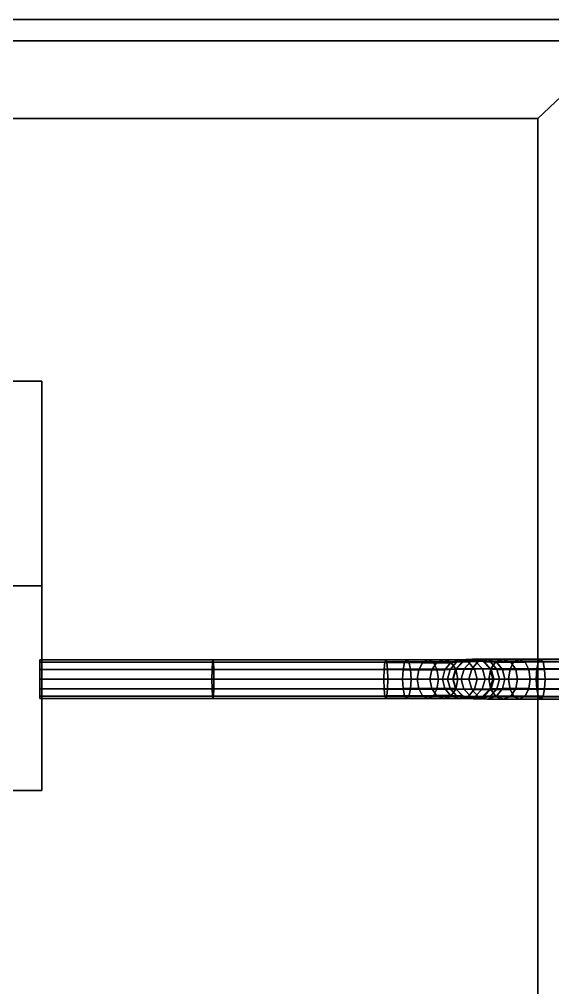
# Model space of a CAD drawing. Extents: x -9.3 to 15.5, y -7 to 5.4.
# Drawn here: x 3.874 to 5.247, y 2.561 to 5.056 of the extents above; entities that cross this region are included whole.
import ezdxf

# ---------------------------------------------------------------- set-up
doc = ezdxf.new("R2010")
doc.units = 0

msp = doc.modelspace()

# ---------------------------------------------------------------- linework, layer by layer
for points in [[(-8.3912, 4.8, 11), (5.2088, 4.8, 11), (5.4796, 5.0556, 11), (-8.6621, 5.0556, 11)], [(5.4796, 5.0556, 11), (5.4788, 5.055, 11), (-8.6612, 5.055, 11), (-8.6621, 5.0556, 11)], [(5.4788, 5.055, 10.8), (5.4088, 5, 10.8), (-8.5915, 5.0002, 10.8), (-8.6612, 5.055, 10.8)], [(5.4788, 5.055, 11), (5.4788, 5.055, 10.8), (-8.6612, 5.055, 10.8), (-8.6612, 5.055, 11)], [(5.2088, 4.8, 11), (5.2088, -5.8, 11), (5.4796, -6.0556, 11), (5.4796, 5.0556, 11)], [(5.4088, 5, 10.8), (5.4088, 5, 5.5), (-8.5912, 5, 5.5), (-8.5915, 5.0002, 10.8)], [(5.4088, 5, 5.5), (5.4088, 5, 1.1), (-8.5912, 5, 1.1), (-8.5912, 5, 5.5)], [(5.4088, 5, 1.1), (5.4088, 5), (-8.5912, 5), (-8.5912, 5, 1.1)], [(5.2088, -5.8, 10.2), (5.2088, 4.8, 10.2), (-8.3912, 4.8, 10.2), (-8.3912, -5.8, 10.2)], [(5.2088, 4.8, 11), (-8.3912, 4.8, 11), (-8.3912, 4.8, 10.2), (5.2088, 4.8, 10.2)], [(5.2088, 4.8, 10.2), (5.2088, -5.8, 10.2), (5.2088, -5.8, 11), (5.2088, 4.8, 11)], [(3.4545, 3.5963, 10.7399), (3.9316, 3.5963, 10.7399), (3.9316, 4.1238, 10.7399), (3.4545, 4.1238, 10.7399)], [(3.4545, 4.1238, 10.4709), (3.4545, 4.1238, 10.7399), (3.9316, 4.1238, 10.7399), (3.9316, 4.1238, 10.4709)], [(3.4545, 4.1238, 10.4709), (3.9316, 4.1238, 10.4709), (3.9316, 4.1238, 10.2018), (3.4545, 4.1238, 10.2018)], [(3.9316, 3.5963, 10.4709), (3.9316, 4.1238, 10.4709), (3.9316, 4.1238, 10.7399), (3.9316, 3.5963, 10.7399)], [(3.9316, 3.5963, 10.4709), (3.9316, 3.5963, 10.2018), (3.9316, 4.1238, 10.2018), (3.9316, 4.1238, 10.4709)], [(3.4545, 3.5963, 10.7399), (3.4545, 3.0689, 10.7399), (3.9316, 3.0689, 10.7399), (3.9316, 3.5963, 10.7399)], [(3.9316, 3.5963, 10.4709), (3.9316, 3.5963, 10.7399), (3.9316, 3.0689, 10.7399), (3.9316, 3.0689, 10.4709)], [(3.9316, 3.5963, 10.4709), (3.9316, 3.0689, 10.4709), (3.9316, 3.0689, 10.2018), (3.9316, 3.5963, 10.2018)], [(4.3723, 3.4058, 10.3161), (4.371, 3.3998, 10.2907), (3.9269, 3.3995, 10.2902), (3.9269, 3.4057, 10.3154)], [(4.3723, 3.4058, 10.3161), (3.9269, 3.4057, 10.3154), (3.9269, 3.3995, 10.3406), (4.3735, 3.3993, 10.3412)], [(4.3702, 3.381, 10.2724), (3.9269, 3.3808, 10.2722), (3.9269, 3.3995, 10.2902), (4.371, 3.3998, 10.2907)], [(4.3745, 3.3806, 10.359), (4.3735, 3.3993, 10.3412), (3.9269, 3.3995, 10.3406), (3.9269, 3.3808, 10.3586)], [(4.3702, 3.381, 10.2724), (4.371, 3.3998, 10.2907), (4.8151, 3.4001, 10.2913), (4.8134, 3.3812, 10.2727)], [(4.3723, 3.4058, 10.3161), (4.8176, 3.4058, 10.3167), (4.8151, 3.4001, 10.2913), (4.371, 3.3998, 10.2907)], [(4.3723, 3.4058, 10.3161), (4.3735, 3.3993, 10.3412), (4.8202, 3.3991, 10.3418), (4.8176, 3.4058, 10.3167)], [(4.3745, 3.3806, 10.359), (4.822, 3.3804, 10.3594), (4.8202, 3.3991, 10.3418), (4.3735, 3.3993, 10.3412)], [(4.8812, 3.3815, 10.2885), (4.8134, 3.3812, 10.2727), (4.8151, 3.4001, 10.2913), (4.877, 3.4004, 10.306)], [(4.8714, 3.4058, 10.3297), (4.877, 3.4004, 10.306), (4.8151, 3.4001, 10.2913), (4.8176, 3.4058, 10.3167)], [(4.8714, 3.4058, 10.3297), (4.8176, 3.4058, 10.3167), (4.8202, 3.3991, 10.3418), (4.8659, 3.3987, 10.3527)], [(4.8621, 3.3801, 10.3685), (4.8659, 3.3987, 10.3527), (4.8202, 3.3991, 10.3418), (4.822, 3.3804, 10.3594)], [(4.8621, 3.3801, 10.3685), (4.9022, 3.3798, 10.3775), (4.9117, 3.3983, 10.3636), (4.8659, 3.3987, 10.3527)], [(4.8714, 3.4058, 10.3297), (4.8659, 3.3987, 10.3527), (4.9117, 3.3983, 10.3636), (4.9253, 3.4057, 10.3426)], [(4.8714, 3.4058, 10.3297), (4.9253, 3.4057, 10.3426), (4.939, 3.4007, 10.3207), (4.877, 3.4004, 10.306)], [(4.8812, 3.3815, 10.2885), (4.877, 3.4004, 10.306), (4.939, 3.4007, 10.3207), (4.9491, 3.3817, 10.3043)], [(4.9357, 3.3798, 10.4068), (4.948, 3.3983, 10.3963), (4.9117, 3.3983, 10.3636), (4.9022, 3.3798, 10.3775)], [(4.9659, 3.4057, 10.38), (4.9253, 3.4057, 10.3426), (4.9117, 3.3983, 10.3636), (4.948, 3.3983, 10.3963)], [(4.9659, 3.4057, 10.38), (4.9841, 3.4007, 10.363), (4.939, 3.4007, 10.3207), (4.9253, 3.4057, 10.3426)], [(4.9357, 3.3798, 10.4068), (4.9692, 3.3798, 10.4362), (4.9843, 3.3983, 10.4289), (4.948, 3.3983, 10.3963)], [(4.9976, 3.3818, 10.3501), (4.9491, 3.3817, 10.3043), (4.939, 3.4007, 10.3207), (4.9841, 3.4007, 10.363)], [(4.9659, 3.4057, 10.38), (4.948, 3.3983, 10.3963), (4.9843, 3.3983, 10.4289), (5.0065, 3.4057, 10.4174)], [(4.9659, 3.4057, 10.38), (5.0065, 3.4057, 10.4174), (5.0292, 3.4008, 10.4052), (4.9841, 3.4007, 10.363)], [(4.983, 3.3806, 10.4762), (4.9995, 3.3993, 10.4741), (4.9843, 3.3983, 10.4289), (4.9692, 3.3798, 10.4362)], [(4.983, 3.3806, 10.4762), (4.9967, 3.3813, 10.5163), (5.0148, 3.4004, 10.5193), (4.9995, 3.3993, 10.4741)], [(4.9976, 3.3818, 10.3501), (4.9841, 3.4007, 10.363), (5.0292, 3.4008, 10.4052), (5.0461, 3.3818, 10.3959)], [(5.0236, 3.4066, 10.4702), (5.0065, 3.4057, 10.4174), (4.9843, 3.3983, 10.4289), (4.9995, 3.3993, 10.4741)], [(4.9977, 3.3818, 10.6903), (5.0164, 3.4011, 10.6929), (5.0148, 3.4004, 10.5193), (4.9967, 3.3813, 10.5163)], [(4.9977, 3.3818, 10.6903), (4.9987, 3.3824, 10.8642), (5.0181, 3.4018, 10.8664), (5.0164, 3.4011, 10.6929)], [(5.0188, 3.3826, 10.9315), (5.0371, 3.402, 10.9279), (5.0181, 3.4018, 10.8664), (4.9987, 3.3824, 10.8642)], [(5.0236, 3.4066, 10.4702), (4.9995, 3.3993, 10.4741), (5.0148, 3.4004, 10.5193), (5.0407, 3.4075, 10.523)], [(5.0236, 3.4066, 10.4702), (5.0481, 3.4013, 10.4657), (5.0292, 3.4008, 10.4052), (5.0065, 3.4057, 10.4174)], [(5.0427, 3.4075, 10.6965), (5.0407, 3.4075, 10.523), (5.0148, 3.4004, 10.5193), (5.0164, 3.4011, 10.6929)], [(5.0427, 3.4075, 10.6965), (5.0164, 3.4011, 10.6929), (5.0181, 3.4018, 10.8664), (5.0446, 3.4075, 10.8699)], [(5.0621, 3.4075, 10.9234), (5.0446, 3.4075, 10.8699), (5.0181, 3.4018, 10.8664), (5.0371, 3.402, 10.9279)], [(5.0188, 3.3826, 10.9315), (5.0388, 3.3828, 10.9988), (5.0561, 3.4023, 10.9894), (5.0371, 3.402, 10.9279)], [(5.0236, 3.4066, 10.4702), (5.0407, 3.4075, 10.523), (5.067, 3.4018, 10.5263), (5.0481, 3.4013, 10.4657)], [(5.066, 3.3821, 10.4621), (5.0461, 3.3818, 10.3959), (5.0292, 3.4008, 10.4052), (5.0481, 3.4013, 10.4657)], [(5.0621, 3.4075, 10.9234), (5.0371, 3.402, 10.9279), (5.0561, 3.4023, 10.9894), (5.0796, 3.4075, 10.9769)], [(5.0882, 3.3828, 11.0453), (5.102, 3.4023, 11.0322), (5.0561, 3.4023, 10.9894), (5.0388, 3.3828, 10.9988)], [(5.0427, 3.4075, 10.6965), (5.0688, 3.4011, 10.7), (5.067, 3.4018, 10.5263), (5.0407, 3.4075, 10.523)], [(5.0427, 3.4075, 10.6965), (5.0446, 3.4075, 10.8699), (5.0707, 3.4004, 10.8737), (5.0688, 3.4011, 10.7)], [(5.0621, 3.4075, 10.9234), (5.0866, 3.4001, 10.9194), (5.0707, 3.4004, 10.8737), (5.0446, 3.4075, 10.8699)], [(5.066, 3.3821, 10.4621), (5.0481, 3.4013, 10.4657), (5.067, 3.4018, 10.5263), (5.0858, 3.3823, 10.5284)], [(5.1208, 3.4075, 11.0147), (5.0796, 3.4075, 10.9769), (5.0561, 3.4023, 10.9894), (5.102, 3.4023, 11.0322)], [(5.0621, 3.4075, 10.9234), (5.0796, 3.4075, 10.9769), (5.1025, 3.3999, 10.9651), (5.0866, 3.4001, 10.9194)], [(5.0873, 3.3818, 10.7026), (5.0858, 3.3823, 10.5284), (5.067, 3.4018, 10.5263), (5.0688, 3.4011, 10.7)], [(5.0873, 3.3818, 10.7026), (5.0688, 3.4011, 10.7), (5.0707, 3.4004, 10.8737), (5.0888, 3.3813, 10.8768)], [(5.1034, 3.3811, 10.9172), (5.0888, 3.3813, 10.8768), (5.0707, 3.4004, 10.8737), (5.0866, 3.4001, 10.9194)], [(5.1208, 3.4075, 11.0147), (5.1392, 3.3999, 10.998), (5.1025, 3.3999, 10.9651), (5.0796, 3.4075, 10.9769)], [(5.1034, 3.3811, 10.9172), (5.0866, 3.4001, 10.9194), (5.1025, 3.3999, 10.9651), (5.1181, 3.3808, 10.9576)], [(5.0882, 3.3828, 11.0453), (5.1375, 3.3828, 11.0918), (5.1478, 3.4023, 11.0749), (5.102, 3.4023, 11.0322)], [(5.1208, 3.4075, 11.0147), (5.102, 3.4023, 11.0322), (5.1478, 3.4023, 11.0749), (5.162, 3.4075, 11.0524)], [(5.1519, 3.3808, 10.987), (5.1181, 3.3808, 10.9576), (5.1025, 3.3999, 10.9651), (5.1392, 3.3999, 10.998)], [(5.1208, 3.4075, 11.0147), (5.162, 3.4075, 11.0524), (5.1759, 3.3999, 11.0308), (5.1392, 3.3999, 10.998)], [(5.2065, 3.3825, 11.1079), (5.2108, 3.402, 11.0899), (5.1478, 3.4023, 11.0749), (5.1375, 3.3828, 11.0918)], [(5.1519, 3.3808, 10.987), (5.1392, 3.3999, 10.998), (5.1759, 3.3999, 11.0308), (5.1856, 3.3808, 11.0164)], [(5.2166, 3.4075, 11.0656), (5.162, 3.4075, 11.0524), (5.1478, 3.4023, 11.0749), (5.2108, 3.402, 11.0899)], [(5.2166, 3.4075, 11.0656), (5.2223, 3.4003, 11.0418), (5.1759, 3.3999, 11.0308), (5.162, 3.4075, 11.0524)], [(5.2263, 3.3811, 11.0256), (5.1856, 3.3808, 11.0164), (5.1759, 3.3999, 11.0308), (5.2223, 3.4003, 11.0418)], [(5.2065, 3.3825, 11.1079), (5.2755, 3.3822, 11.124), (5.2738, 3.4016, 11.1048), (5.2108, 3.402, 11.0899)], [(5.2166, 3.4075, 11.0656), (5.2108, 3.402, 11.0899), (5.2738, 3.4016, 11.1048), (5.2713, 3.4076, 11.0787)], [(5.2166, 3.4075, 11.0656), (5.2713, 3.4076, 11.0787), (5.2687, 3.4006, 11.0529), (5.2223, 3.4003, 11.0418)], [(5.2263, 3.3811, 11.0256), (5.2223, 3.4003, 11.0418), (5.2687, 3.4006, 11.0529), (5.2669, 3.3814, 11.0347)], [(4.3702, 3.381, 10.2724), (4.3698, 3.3558, 10.265), (3.9269, 3.3558, 10.265), (3.9269, 3.3808, 10.2722)], [(4.3745, 3.3806, 10.359), (3.9269, 3.3808, 10.3586), (3.9269, 3.3558, 10.3658), (4.3748, 3.3558, 10.3661)], [(4.3702, 3.381, 10.2724), (4.8134, 3.3812, 10.2727), (4.8127, 3.3558, 10.2651), (4.3698, 3.3558, 10.265)], [(4.3745, 3.3806, 10.359), (4.3748, 3.3558, 10.3661), (4.8227, 3.3558, 10.3663), (4.822, 3.3804, 10.3594)], [(4.8812, 3.3815, 10.2885), (4.8829, 3.3558, 10.2813), (4.8127, 3.3558, 10.2651), (4.8134, 3.3812, 10.2727)], [(4.8621, 3.3801, 10.3685), (4.822, 3.3804, 10.3594), (4.8227, 3.3558, 10.3663), (4.8606, 3.3558, 10.3745)], [(4.8621, 3.3801, 10.3685), (4.8606, 3.3558, 10.3745), (4.8985, 3.3558, 10.3827), (4.9022, 3.3798, 10.3775)], [(4.8812, 3.3815, 10.2885), (4.9491, 3.3817, 10.3043), (4.9532, 3.3558, 10.2975), (4.8829, 3.3558, 10.2813)], [(4.9357, 3.3798, 10.4068), (4.9022, 3.3798, 10.3775), (4.8985, 3.3558, 10.3827), (4.931, 3.3558, 10.4107)], [(4.9357, 3.3798, 10.4068), (4.931, 3.3558, 10.4107), (4.9634, 3.3559, 10.4387), (4.9692, 3.3798, 10.4362)], [(4.9976, 3.3818, 10.3501), (5.0031, 3.3558, 10.3447), (4.9532, 3.3558, 10.2975), (4.9491, 3.3817, 10.3043)], [(4.983, 3.3806, 10.4762), (4.9692, 3.3798, 10.4362), (4.9634, 3.3559, 10.4387), (4.9766, 3.3561, 10.4768)], [(4.983, 3.3806, 10.4762), (4.9766, 3.3561, 10.4768), (4.9898, 3.3564, 10.5149), (4.9967, 3.3813, 10.5163)], [(4.9977, 3.3818, 10.6903), (4.9967, 3.3813, 10.5163), (4.9898, 3.3564, 10.5149), (4.9903, 3.3563, 10.6892)], [(4.9977, 3.3818, 10.6903), (4.9903, 3.3563, 10.6892), (4.9908, 3.3562, 10.8635), (4.9987, 3.3824, 10.8642)], [(5.0188, 3.3826, 10.9315), (4.9987, 3.3824, 10.8642), (4.9908, 3.3562, 10.8635), (5.0112, 3.3561, 10.9331)], [(4.9976, 3.3818, 10.3501), (5.0461, 3.3818, 10.3959), (5.0531, 3.3559, 10.3919), (5.0031, 3.3558, 10.3447)], [(5.0188, 3.3826, 10.9315), (5.0112, 3.3561, 10.9331), (5.0316, 3.3561, 11.0028), (5.0388, 3.3828, 10.9988)], [(5.0882, 3.3828, 11.0453), (5.0388, 3.3828, 10.9988), (5.0316, 3.3561, 11.0028), (5.0825, 3.3561, 11.0508)], [(5.066, 3.3821, 10.4621), (5.0732, 3.356, 10.4604), (5.0531, 3.3559, 10.3919), (5.0461, 3.3818, 10.3959)], [(5.066, 3.3821, 10.4621), (5.0858, 3.3823, 10.5284), (5.0933, 3.3562, 10.529), (5.0732, 3.356, 10.4604)], [(5.0882, 3.3828, 11.0453), (5.0825, 3.3561, 11.0508), (5.1333, 3.3561, 11.0988), (5.1375, 3.3828, 11.0918)], [(5.0873, 3.3818, 10.7026), (5.0945, 3.3562, 10.7036), (5.0933, 3.3562, 10.529), (5.0858, 3.3823, 10.5284)], [(5.0873, 3.3818, 10.7026), (5.0888, 3.3813, 10.8768), (5.0958, 3.3562, 10.8782), (5.0945, 3.3562, 10.7036)], [(5.1034, 3.3811, 10.9172), (5.1099, 3.3561, 10.9165), (5.0958, 3.3562, 10.8782), (5.0888, 3.3813, 10.8768)], [(5.1034, 3.3811, 10.9172), (5.1181, 3.3808, 10.9576), (5.1241, 3.3561, 10.9549), (5.1099, 3.3561, 10.9165)], [(5.1519, 3.3808, 10.987), (5.1568, 3.3561, 10.983), (5.1241, 3.3561, 10.9549), (5.1181, 3.3808, 10.9576)], [(5.2065, 3.3825, 11.1079), (5.1375, 3.3828, 11.0918), (5.1333, 3.3561, 11.0988), (5.2047, 3.3561, 11.1153)], [(5.1519, 3.3808, 10.987), (5.1856, 3.3808, 11.0164), (5.1894, 3.3561, 11.0111), (5.1568, 3.3561, 10.983)], [(5.2263, 3.3811, 11.0256), (5.2278, 3.3561, 11.0193), (5.1894, 3.3561, 11.0111), (5.1856, 3.3808, 11.0164)], [(5.2065, 3.3825, 11.1079), (5.2047, 3.3561, 11.1153), (5.2761, 3.3561, 11.1318), (5.2755, 3.3822, 11.124)], [(5.2263, 3.3811, 11.0256), (5.2669, 3.3814, 11.0347), (5.2661, 3.3561, 11.0276), (5.2278, 3.3561, 11.0193)], [(4.3702, 3.3306, 10.2724), (3.9269, 3.3309, 10.2722), (3.9269, 3.3558, 10.265), (4.3698, 3.3558, 10.265)], [(4.3745, 3.331, 10.359), (4.3748, 3.3558, 10.3661), (3.9269, 3.3558, 10.3658), (3.9269, 3.3309, 10.3586)], [(4.3702, 3.3306, 10.2724), (4.3698, 3.3558, 10.265), (4.8127, 3.3558, 10.2651), (4.8134, 3.3304, 10.2727)], [(4.3745, 3.331, 10.359), (4.822, 3.3312, 10.3594), (4.8227, 3.3558, 10.3663), (4.3748, 3.3558, 10.3661)], [(4.8812, 3.3301, 10.2885), (4.8134, 3.3304, 10.2727), (4.8127, 3.3558, 10.2651), (4.8829, 3.3558, 10.2813)], [(4.8621, 3.3315, 10.3685), (4.8606, 3.3558, 10.3745), (4.8227, 3.3558, 10.3663), (4.822, 3.3312, 10.3594)], [(4.8621, 3.3315, 10.3685), (4.9022, 3.3318, 10.3775), (4.8985, 3.3558, 10.3827), (4.8606, 3.3558, 10.3745)], [(4.8812, 3.3301, 10.2885), (4.8829, 3.3558, 10.2813), (4.9532, 3.3558, 10.2975), (4.9491, 3.3299, 10.3043)], [(4.9357, 3.3319, 10.4067), (4.931, 3.3558, 10.4107), (4.8985, 3.3558, 10.3827), (4.9022, 3.3318, 10.3775)], [(4.9357, 3.3319, 10.4067), (4.9691, 3.3319, 10.436), (4.9634, 3.3559, 10.4387), (4.931, 3.3558, 10.4107)], [(4.9976, 3.3299, 10.35), (4.9491, 3.3299, 10.3043), (4.9532, 3.3558, 10.2975), (5.0031, 3.3558, 10.3447)], [(4.9831, 3.3318, 10.476), (4.9766, 3.3561, 10.4768), (4.9634, 3.3559, 10.4387), (4.9691, 3.3319, 10.436)], [(4.9831, 3.3318, 10.476), (4.9971, 3.3317, 10.516), (4.9898, 3.3564, 10.5149), (4.9766, 3.3561, 10.4768)], [(4.9979, 3.3308, 10.6901), (4.9903, 3.3563, 10.6892), (4.9898, 3.3564, 10.5149), (4.9971, 3.3317, 10.516)], [(4.9979, 3.3308, 10.6901), (4.9987, 3.3299, 10.8643), (4.9908, 3.3562, 10.8635), (4.9903, 3.3563, 10.6892)], [(5.0187, 3.3297, 10.9315), (5.0112, 3.3561, 10.9331), (4.9908, 3.3562, 10.8635), (4.9987, 3.3299, 10.8643)], [(4.9976, 3.3299, 10.35), (5.0031, 3.3558, 10.3447), (5.0531, 3.3559, 10.3919), (5.0461, 3.3299, 10.3957)], [(5.0187, 3.3297, 10.9315), (5.0388, 3.3295, 10.9988), (5.0316, 3.3561, 11.0028), (5.0112, 3.3561, 10.9331)], [(5.0882, 3.3295, 11.0453), (5.0825, 3.3561, 11.0508), (5.0316, 3.3561, 11.0028), (5.0388, 3.3295, 10.9988)], [(5.0658, 3.3302, 10.4619), (5.0461, 3.3299, 10.3957), (5.0531, 3.3559, 10.3919), (5.0732, 3.356, 10.4604)], [(5.0658, 3.3302, 10.4619), (5.0732, 3.356, 10.4604), (5.0933, 3.3562, 10.529), (5.0855, 3.3304, 10.5282)], [(5.0882, 3.3295, 11.0453), (5.1375, 3.3295, 11.0918), (5.1333, 3.3561, 11.0988), (5.0825, 3.3561, 11.0508)], [(5.0871, 3.3307, 10.7025), (5.0855, 3.3304, 10.5282), (5.0933, 3.3562, 10.529), (5.0945, 3.3562, 10.7036)], [(5.0871, 3.3307, 10.7025), (5.0945, 3.3562, 10.7036), (5.0958, 3.3562, 10.8782), (5.0888, 3.331, 10.8768)], [(5.1035, 3.3312, 10.9172), (5.0888, 3.331, 10.8768), (5.0958, 3.3562, 10.8782), (5.1099, 3.3561, 10.9165)], [(5.1035, 3.3312, 10.9172), (5.1099, 3.3561, 10.9165), (5.1241, 3.3561, 10.9549), (5.1181, 3.3314, 10.9576)], [(5.1519, 3.3314, 10.987), (5.1181, 3.3314, 10.9576), (5.1241, 3.3561, 10.9549), (5.1568, 3.3561, 10.983)], [(5.2065, 3.3297, 11.1079), (5.2047, 3.3561, 11.1153), (5.1333, 3.3561, 11.0988), (5.1375, 3.3295, 11.0918)], [(5.1519, 3.3314, 10.987), (5.1568, 3.3561, 10.983), (5.1894, 3.3561, 11.0111), (5.1856, 3.3314, 11.0164)], [(5.2263, 3.3311, 11.0256), (5.1856, 3.3314, 11.0164), (5.1894, 3.3561, 11.0111), (5.2278, 3.3561, 11.0193)], [(5.2065, 3.3297, 11.1079), (5.2755, 3.33, 11.124), (5.2761, 3.3561, 11.1318), (5.2047, 3.3561, 11.1153)], [(5.2263, 3.3311, 11.0256), (5.2278, 3.3561, 11.0193), (5.2661, 3.3561, 11.0276), (5.2669, 3.3308, 11.0347)], [(4.3745, 3.331, 10.359), (3.9269, 3.3309, 10.3586), (3.9269, 3.3121, 10.3406), (4.3735, 3.3123, 10.3412)], [(4.3702, 3.3306, 10.2724), (4.371, 3.3118, 10.2907), (3.9269, 3.3121, 10.2902), (3.9269, 3.3309, 10.2722)], [(4.3702, 3.3306, 10.2724), (4.8134, 3.3304, 10.2727), (4.8151, 3.3115, 10.2913), (4.371, 3.3118, 10.2907)], [(4.3745, 3.331, 10.359), (4.3735, 3.3123, 10.3412), (4.8202, 3.3125, 10.3418), (4.822, 3.3312, 10.3594)], [(4.8812, 3.3301, 10.2885), (4.877, 3.3112, 10.306), (4.8151, 3.3115, 10.2913), (4.8134, 3.3304, 10.2727)], [(4.8621, 3.3315, 10.3685), (4.822, 3.3312, 10.3594), (4.8202, 3.3125, 10.3418), (4.8659, 3.3129, 10.3527)], [(4.8621, 3.3315, 10.3685), (4.8659, 3.3129, 10.3527), (4.9117, 3.3133, 10.3636), (4.9022, 3.3318, 10.3775)], [(4.8812, 3.3301, 10.2885), (4.9491, 3.3299, 10.3043), (4.939, 3.3109, 10.3207), (4.877, 3.3112, 10.306)], [(4.9357, 3.3319, 10.4067), (4.9022, 3.3318, 10.3775), (4.9117, 3.3133, 10.3636), (4.9479, 3.3134, 10.3961)], [(4.9357, 3.3319, 10.4067), (4.9479, 3.3134, 10.3961), (4.9841, 3.3134, 10.4285), (4.9691, 3.3319, 10.436)], [(4.9976, 3.3299, 10.35), (4.9841, 3.3109, 10.3628), (4.939, 3.3109, 10.3207), (4.9491, 3.3299, 10.3043)], [(4.9831, 3.3318, 10.476), (4.9691, 3.3319, 10.436), (4.9841, 3.3134, 10.4285), (4.9997, 3.3132, 10.4737)], [(4.9831, 3.3318, 10.476), (4.9997, 3.3132, 10.4737), (5.0152, 3.313, 10.5189), (4.9971, 3.3317, 10.516)], [(4.9976, 3.3299, 10.35), (5.0461, 3.3299, 10.3957), (5.0292, 3.311, 10.4049), (4.9841, 3.3109, 10.3628)], [(4.9979, 3.3308, 10.6901), (4.9971, 3.3317, 10.516), (5.0152, 3.313, 10.5189), (5.0166, 3.3117, 10.6927)], [(4.9979, 3.3308, 10.6901), (5.0166, 3.3117, 10.6927), (5.0181, 3.3105, 10.8665), (4.9987, 3.3299, 10.8643)], [(5.0187, 3.3297, 10.9315), (4.9987, 3.3299, 10.8643), (5.0181, 3.3105, 10.8665), (5.0371, 3.3102, 10.9279)], [(5.0187, 3.3297, 10.9315), (5.0371, 3.3102, 10.9279), (5.0561, 3.31, 10.9894), (5.0388, 3.3295, 10.9988)], [(5.0658, 3.3302, 10.4619), (5.0479, 3.3112, 10.4654), (5.0292, 3.311, 10.4049), (5.0461, 3.3299, 10.3957)], [(5.0882, 3.3295, 11.0453), (5.0388, 3.3295, 10.9988), (5.0561, 3.31, 10.9894), (5.102, 3.31, 11.0322)], [(5.0658, 3.3302, 10.4619), (5.0855, 3.3304, 10.5282), (5.0666, 3.3115, 10.526), (5.0479, 3.3112, 10.4654)], [(5.0871, 3.3307, 10.7025), (5.0687, 3.3117, 10.6999), (5.0666, 3.3115, 10.526), (5.0855, 3.3304, 10.5282)], [(5.0871, 3.3307, 10.7025), (5.0888, 3.331, 10.8768), (5.0707, 3.3119, 10.8738), (5.0687, 3.3117, 10.6999)], [(5.1035, 3.3312, 10.9172), (5.0866, 3.3121, 10.9195), (5.0707, 3.3119, 10.8738), (5.0888, 3.331, 10.8768)], [(5.1035, 3.3312, 10.9172), (5.1181, 3.3314, 10.9576), (5.1025, 3.3124, 10.9651), (5.0866, 3.3121, 10.9195)], [(5.0882, 3.3295, 11.0453), (5.102, 3.31, 11.0322), (5.1478, 3.31, 11.0749), (5.1375, 3.3295, 11.0918)], [(5.1519, 3.3314, 10.987), (5.1392, 3.3124, 10.998), (5.1025, 3.3124, 10.9651), (5.1181, 3.3314, 10.9576)], [(5.2065, 3.3297, 11.1079), (5.1375, 3.3295, 11.0918), (5.1478, 3.31, 11.0749), (5.2108, 3.3103, 11.0899)], [(5.1519, 3.3314, 10.987), (5.1856, 3.3314, 11.0164), (5.1759, 3.3124, 11.0308), (5.1392, 3.3124, 10.998)], [(5.2263, 3.3311, 11.0256), (5.2223, 3.312, 11.0418), (5.1759, 3.3124, 11.0308), (5.1856, 3.3314, 11.0164)], [(5.2065, 3.3297, 11.1079), (5.2108, 3.3103, 11.0899), (5.2738, 3.3106, 11.1048), (5.2755, 3.33, 11.124)], [(5.2263, 3.3311, 11.0256), (5.2669, 3.3308, 11.0347), (5.2687, 3.3116, 11.0529), (5.2223, 3.312, 11.0418)], [(4.3723, 3.3058, 10.3161), (4.3735, 3.3123, 10.3412), (3.9269, 3.3121, 10.3406), (3.9269, 3.3059, 10.3154)], [(4.3723, 3.3058, 10.3161), (3.9269, 3.3059, 10.3154), (3.9269, 3.3121, 10.2902), (4.371, 3.3118, 10.2907)], [(4.3723, 3.3058, 10.3161), (4.371, 3.3118, 10.2907), (4.8151, 3.3115, 10.2913), (4.8176, 3.3058, 10.3167)], [(4.3723, 3.3058, 10.3161), (4.8176, 3.3058, 10.3167), (4.8202, 3.3125, 10.3418), (4.3735, 3.3123, 10.3412)], [(4.8714, 3.3058, 10.3297), (4.8176, 3.3058, 10.3167), (4.8151, 3.3115, 10.2913), (4.877, 3.3112, 10.306)], [(4.8714, 3.3058, 10.3297), (4.8659, 3.3129, 10.3527), (4.8202, 3.3125, 10.3418), (4.8176, 3.3058, 10.3167)], [(4.8714, 3.3058, 10.3297), (4.9253, 3.3059, 10.3426), (4.9117, 3.3133, 10.3636), (4.8659, 3.3129, 10.3527)], [(4.8714, 3.3058, 10.3297), (4.877, 3.3112, 10.306), (4.939, 3.3109, 10.3207), (4.9253, 3.3059, 10.3426)], [(4.9658, 3.3059, 10.3798), (4.9479, 3.3134, 10.3961), (4.9117, 3.3133, 10.3636), (4.9253, 3.3059, 10.3426)], [(4.9658, 3.3059, 10.3798), (4.9253, 3.3059, 10.3426), (4.939, 3.3109, 10.3207), (4.9841, 3.3109, 10.3628)], [(4.9658, 3.3059, 10.3798), (5.0063, 3.3059, 10.417), (4.9841, 3.3134, 10.4285), (4.9479, 3.3134, 10.3961)], [(4.9658, 3.3059, 10.3798), (4.9841, 3.3109, 10.3628), (5.0292, 3.311, 10.4049), (5.0063, 3.3059, 10.417)], [(5.0235, 3.3059, 10.4698), (4.9997, 3.3132, 10.4737), (4.9841, 3.3134, 10.4285), (5.0063, 3.3059, 10.417)], [(5.0235, 3.3059, 10.4698), (5.0407, 3.3059, 10.5225), (5.0152, 3.313, 10.5189), (4.9997, 3.3132, 10.4737)], [(5.0235, 3.3059, 10.4698), (5.0063, 3.3059, 10.417), (5.0292, 3.311, 10.4049), (5.0479, 3.3112, 10.4654)], [(5.0427, 3.3054, 10.6962), (5.0166, 3.3117, 10.6927), (5.0152, 3.313, 10.5189), (5.0407, 3.3059, 10.5225)], [(5.0427, 3.3054, 10.6962), (5.0446, 3.3048, 10.87), (5.0181, 3.3105, 10.8665), (5.0166, 3.3117, 10.6927)], [(5.0621, 3.3048, 10.9235), (5.0371, 3.3102, 10.9279), (5.0181, 3.3105, 10.8665), (5.0446, 3.3048, 10.87)], [(5.0235, 3.3059, 10.4698), (5.0479, 3.3112, 10.4654), (5.0666, 3.3115, 10.526), (5.0407, 3.3059, 10.5225)], [(5.0621, 3.3048, 10.9235), (5.0796, 3.3047, 10.9769), (5.0561, 3.31, 10.9894), (5.0371, 3.3102, 10.9279)], [(5.0427, 3.3054, 10.6962), (5.0407, 3.3059, 10.5225), (5.0666, 3.3115, 10.526), (5.0687, 3.3117, 10.6999)], [(5.0427, 3.3054, 10.6962), (5.0687, 3.3117, 10.6999), (5.0707, 3.3119, 10.8738), (5.0446, 3.3048, 10.87)], [(5.0621, 3.3048, 10.9235), (5.0446, 3.3048, 10.87), (5.0707, 3.3119, 10.8738), (5.0866, 3.3121, 10.9195)], [(5.1208, 3.3047, 11.0147), (5.102, 3.31, 11.0322), (5.0561, 3.31, 10.9894), (5.0796, 3.3047, 10.9769)], [(5.0621, 3.3048, 10.9235), (5.0866, 3.3121, 10.9195), (5.1025, 3.3124, 10.9651), (5.0796, 3.3047, 10.9769)], [(5.1208, 3.3047, 11.0147), (5.0796, 3.3047, 10.9769), (5.1025, 3.3124, 10.9651), (5.1392, 3.3124, 10.998)], [(5.1208, 3.3047, 11.0147), (5.162, 3.3047, 11.0524), (5.1478, 3.31, 11.0749), (5.102, 3.31, 11.0322)], [(5.1208, 3.3047, 11.0147), (5.1392, 3.3124, 10.998), (5.1759, 3.3124, 11.0308), (5.162, 3.3047, 11.0524)], [(5.2166, 3.3047, 11.0656), (5.2108, 3.3103, 11.0899), (5.1478, 3.31, 11.0749), (5.162, 3.3047, 11.0524)], [(5.2166, 3.3047, 11.0656), (5.162, 3.3047, 11.0524), (5.1759, 3.3124, 11.0308), (5.2223, 3.312, 11.0418)], [(5.2166, 3.3047, 11.0656), (5.2713, 3.3046, 11.0787), (5.2738, 3.3106, 11.1048), (5.2108, 3.3103, 11.0899)], [(5.2166, 3.3047, 11.0656), (5.2223, 3.312, 11.0418), (5.2687, 3.3116, 11.0529), (5.2713, 3.3046, 11.0787)], [(3.4545, 3.0689, 10.4709), (3.4545, 3.0689, 10.2018), (3.9316, 3.0689, 10.2018), (3.9316, 3.0689, 10.4709)], [(3.4545, 3.0689, 10.4709), (3.9316, 3.0689, 10.4709), (3.9316, 3.0689, 10.7399), (3.4545, 3.0689, 10.7399)]]:
    msp.add_3dface(points)

doc.saveas('drawing.dxf')
